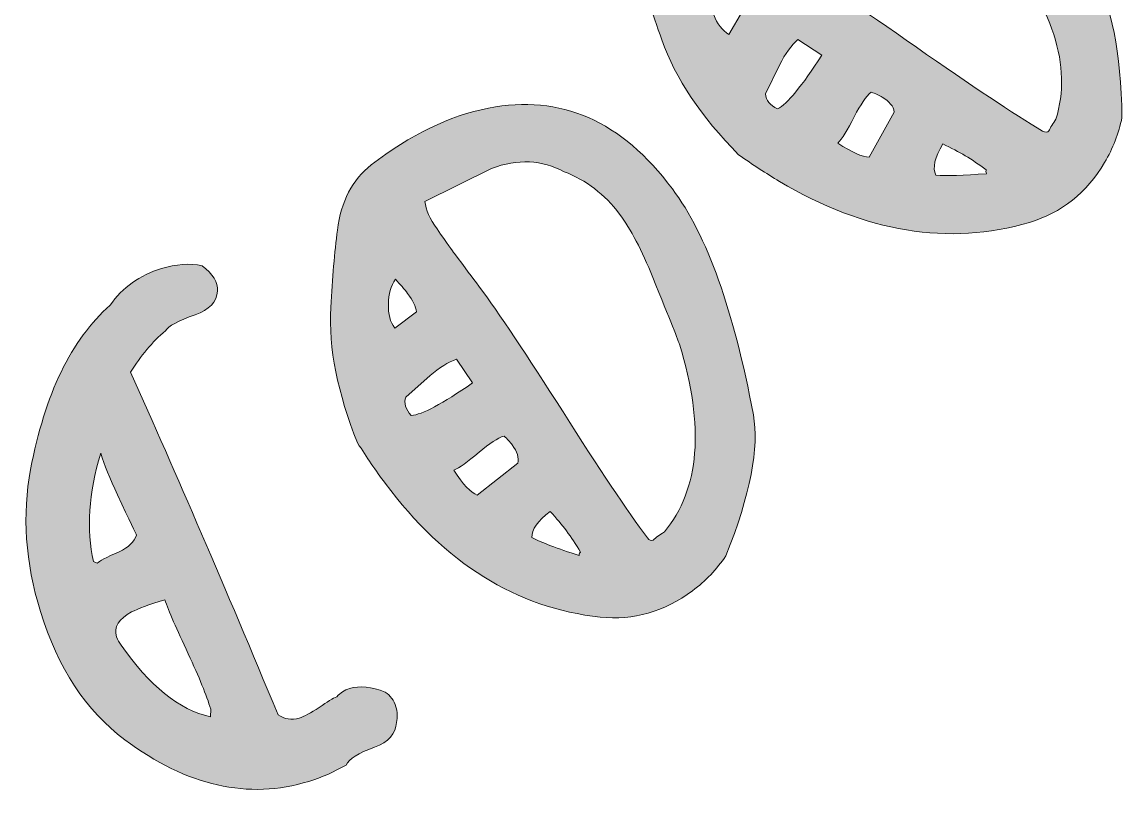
# Model space of a CAD drawing. Header units: inches. Extents: x 13.5 to 26.5, y -16.9 to -3.1.
# Drawn here: x 20.846 to 25.644, y -16.729 to -13.335 of the extents above; entities that cross this region are included whole.
import ezdxf

# ---------------------------------------------------------------- set-up
doc = ezdxf.new("R2010")
doc.units = ezdxf.units.IN
doc.header["$MEASUREMENT"] = 0
doc.layers.add('2', color=7, linetype='Continuous', lineweight=0)

# ---------------------------------------------------------------- blocks, each defined once
blk = doc.blocks.new('Block_6')
at = {"layer": '2', "true_color": 0x1b6db6, "transparency": 33554687}
h = blk.add_hatch(color=152, dxfattribs=at)
h.dxf.hatch_style = 2
edge = h.paths.add_edge_path()
edge.add_spline(control_points=[(25.0524, -13.9801), (25.0211, -13.957), (24.9904, -13.9365), (24.9604, -13.9186), (24.9321, -13.9018), (24.8994, -13.8847), (24.8625, -13.8671), (24.8272, -13.9266), (24.8171, -13.9721), (24.8323, -14.0034), (24.8798, -14.0071), (24.9532, -14.0049), (25.0526, -13.9969), (25.0505, -13.989), (25.0505, -13.9834), (25.0524, -13.9801)], knot_values=[0, 0, 0, 0, 1, 1, 1, 2, 2, 2, 3, 3, 3, 4, 4, 4, 5, 5, 5, 5], degree=3, periodic=0)
edge = h.paths.add_edge_path()
edge.add_spline(control_points=[(24.5503, -13.6413), (24.5282, -13.6595), (24.5036, -13.6952), (24.4766, -13.7483), (24.4466, -13.8065), (24.4227, -13.8449), (24.4049, -13.8634), (24.4663, -13.9043), (24.5117, -13.9246), (24.5412, -13.9242), (24.5412, -13.9242), (24.651, -13.7279), (24.651, -13.7279), (24.6474, -13.7035), (24.6299, -13.6819), (24.5982, -13.663), (24.5849, -13.6551), (24.5689, -13.6479), (24.5503, -13.6413)], knot_values=[0, 0, 0, 0, 1, 1, 1, 2, 2, 2, 3, 3, 3, 4, 4, 4, 5, 5, 5, 6, 6, 6, 6], degree=3, periodic=0)
edge = h.paths.add_edge_path()
edge.add_spline(control_points=[(24.2306, -13.4109), (24.2016, -13.437), (24.1752, -13.4738), (24.1516, -13.5212), (24.1516, -13.5212), (24.0896, -13.6484), (24.0896, -13.6484), (24.091, -13.6765), (24.1085, -13.6983), (24.1421, -13.7138), (24.1838, -13.693), (24.2481, -13.615), (24.335, -13.4799), (24.335, -13.4799), (24.2306, -13.4109), (24.2306, -13.4109)], knot_values=[0, 0, 0, 0, 1, 1, 1, 2, 2, 2, 3, 3, 3, 4, 4, 4, 5, 5, 5, 5], degree=3, periodic=0)
edge = h.paths.add_edge_path()
edge.add_spline(control_points=[(23.8502, -13.1915), (23.8435, -13.2256), (23.8479, -13.2628), (23.8634, -13.3033), (23.8788, -13.3438), (23.9007, -13.3724), (23.929, -13.3892), (23.929, -13.3892), (23.9893, -13.2876), (23.9893, -13.2876), (23.9786, -13.2678), (23.9565, -13.248), (23.9231, -13.2282), (23.9032, -13.2163), (23.8789, -13.2041), (23.8502, -13.1915)], knot_values=[0, 0, 0, 0, 1, 1, 1, 2, 2, 2, 3, 3, 3, 4, 4, 4, 5, 5, 5, 5], degree=3, periodic=0)
edge = h.paths.add_edge_path()
edge.add_spline(control_points=[(24.3495, -12.4757), (24.241, -12.4648), (24.1418, -12.5009), (24.052, -12.5838), (24.052, -12.5838), (23.8387, -12.8292), (23.8387, -12.8292), (23.8566, -12.86), (23.8883, -12.8901), (23.934, -12.9194), (23.998, -12.9597), (24.035, -12.9828), (24.045, -12.9887), (24.1099, -13.0274), (24.1608, -13.0576), (24.1974, -13.0794), (24.324, -13.1547), (24.5075, -13.2766), (24.7478, -13.4452), (24.9881, -13.6138), (25.1716, -13.7357), (25.2982, -13.811), (25.3099, -13.8179), (25.319, -13.8178), (25.3255, -13.8105), (25.3317, -13.7963), (25.342, -13.7789), (25.3564, -13.7584), (25.4278, -13.5281), (25.3433, -13.2678), (25.1032, -12.9775), (25.0985, -12.9702), (25.0256, -12.8956), (24.8844, -12.7535), (24.7945, -12.6621), (24.7145, -12.5955), (24.6445, -12.5539), (24.5512, -12.4984), (24.4529, -12.4724), (24.3495, -12.4757)], knot_values=[0, 0, 0, 0, 1, 1, 1, 2, 2, 2, 3, 3, 3, 4, 4, 4, 5, 5, 5, 6, 6, 6, 7, 7, 7, 8, 8, 8, 9, 9, 9, 10, 10, 10, 11, 11, 11, 12, 12, 12, 13, 13, 13, 13], degree=3, periodic=0)
edge = h.paths.add_edge_path()
edge.add_spline(control_points=[(24.815, -12.3635), (25.0316, -12.4923), (25.2662, -12.7503), (25.5188, -13.1374), (25.598, -13.2583), (25.6399, -13.4631), (25.6443, -13.7519), (25.63, -13.8216), (25.6047, -13.887), (25.5684, -13.9481), (25.4899, -14.0804), (25.3808, -14.1674), (25.2409, -14.2094), (24.8886, -14.313), (24.5251, -14.2533), (24.1502, -14.0305), (24.0919, -13.9958), (24.0326, -13.9572), (23.9722, -13.9145), (23.8077, -13.7475), (23.696, -13.5805), (23.6373, -13.4136), (23.5944, -13.2921), (23.5602, -13.1846), (23.5346, -13.091), (23.5014, -12.9685), (23.5105, -12.8621), (23.5617, -12.7719), (23.6682, -12.5848), (23.7942, -12.4429), (23.9396, -12.346), (24.205, -12.1685), (24.4968, -12.1743), (24.815, -12.3635)], knot_values=[0, 0, 0, 0, 1, 1, 1, 2, 2, 2, 3, 3, 3, 4, 4, 4, 5, 5, 5, 6, 6, 6, 7, 7, 7, 8, 8, 8, 9, 9, 9, 10, 10, 10, 11, 11, 11, 11], degree=3, periodic=0)
h = blk.add_hatch(color=152, dxfattribs=at)
h.dxf.hatch_style = 2
edge = h.paths.add_edge_path()
edge.add_spline(control_points=[(23.2824, -15.6473), (23.2623, -15.6139), (23.2419, -15.5832), (23.221, -15.5552), (23.2013, -15.5288), (23.1778, -15.5004), (23.1504, -15.4701), (23.0949, -15.5114), (23.0682, -15.5495), (23.0702, -15.5843), (23.1126, -15.6059), (23.1813, -15.6321), (23.2761, -15.6629), (23.2772, -15.6548), (23.2793, -15.6496), (23.2824, -15.6473)], knot_values=[0, 0, 0, 0, 1, 1, 1, 2, 2, 2, 3, 3, 3, 4, 4, 4, 5, 5, 5, 5], degree=3, periodic=0)
edge = h.paths.add_edge_path()
edge.add_spline(control_points=[(22.9487, -15.1415), (22.9213, -15.1499), (22.885, -15.1734), (22.8396, -15.2121), (22.7896, -15.2543), (22.7528, -15.2805), (22.7293, -15.2907), (22.7702, -15.3522), (22.8044, -15.3884), (22.8318, -15.3993), (22.8318, -15.3993), (23.0084, -15.2603), (23.0084, -15.2603), (23.0145, -15.2364), (23.0066, -15.2096), (22.9846, -15.1801), (22.9753, -15.1676), (22.9634, -15.1548), (22.9487, -15.1415)], knot_values=[0, 0, 0, 0, 1, 1, 1, 2, 2, 2, 3, 3, 3, 4, 4, 4, 5, 5, 5, 6, 6, 6, 6], degree=3, periodic=0)
edge = h.paths.add_edge_path()
edge.add_spline(control_points=[(23.2104, -13.9881), (23.1143, -13.9364), (23.0089, -13.9316), (22.8942, -13.9737), (22.8942, -13.9737), (22.6031, -14.1183), (22.6031, -14.1183), (22.6078, -14.1535), (22.6256, -14.1935), (22.6565, -14.2382), (22.7001, -14.2999), (22.7254, -14.3355), (22.7324, -14.3448), (22.7776, -14.4055), (22.8129, -14.4529), (22.8384, -14.4871), (22.9264, -14.6053), (23.0491, -14.7884), (23.2063, -15.0364), (23.3635, -15.2844), (23.4862, -15.4675), (23.5742, -15.5856), (23.5823, -15.5965), (23.5908, -15.5999), (23.5996, -15.5956), (23.6108, -15.5849), (23.627, -15.5729), (23.6481, -15.5595), (23.8023, -15.3742), (23.8242, -15.1014), (23.7138, -14.741), (23.7123, -14.7326), (23.6736, -14.6356), (23.5978, -14.4502), (23.5498, -14.3312), (23.5015, -14.239), (23.4528, -14.1737), (23.388, -14.0866), (23.3071, -14.0248), (23.2104, -13.9881)], knot_values=[0, 0, 0, 0, 1, 1, 1, 2, 2, 2, 3, 3, 3, 4, 4, 4, 5, 5, 5, 6, 6, 6, 7, 7, 7, 8, 8, 8, 9, 9, 9, 10, 10, 10, 11, 11, 11, 12, 12, 12, 13, 13, 13, 13], degree=3, periodic=0)
edge = h.paths.add_edge_path()
edge.add_spline(control_points=[(22.7418, -14.806), (22.7051, -14.8189), (22.6666, -14.8427), (22.6266, -14.8775), (22.6266, -14.8775), (22.5206, -14.9711), (22.5206, -14.9711), (22.5111, -14.9976), (22.5189, -15.0244), (22.544, -15.0516), (22.5904, -15.0484), (22.6797, -15.0011), (22.8118, -14.9098), (22.8118, -14.9098), (22.7418, -14.806), (22.7418, -14.806)], knot_values=[0, 0, 0, 0, 1, 1, 1, 2, 2, 2, 3, 3, 3, 4, 4, 4, 5, 5, 5, 5], degree=3, periodic=0)
edge = h.paths.add_edge_path()
edge.add_spline(control_points=[(22.4748, -14.4572), (22.4556, -14.4861), (22.4453, -14.5222), (22.4441, -14.5655), (22.4428, -14.6088), (22.452, -14.6436), (22.4717, -14.6701), (22.4717, -14.6701), (22.5664, -14.5994), (22.5664, -14.5994), (22.564, -14.577), (22.5513, -14.5502), (22.5281, -14.5191), (22.5142, -14.5004), (22.4964, -14.4799), (22.4748, -14.4572)], knot_values=[0, 0, 0, 0, 1, 1, 1, 2, 2, 2, 3, 3, 3, 4, 4, 4, 5, 5, 5, 5], degree=3, periodic=0)
edge = h.paths.add_edge_path()
edge.add_spline(control_points=[(23.6833, -14.0634), (23.8339, -14.2655), (23.9515, -14.5939), (24.0363, -15.0484), (24.0631, -15.1905), (24.0231, -15.3957), (23.9165, -15.664), (23.8765, -15.7229), (23.828, -15.7736), (23.7711, -15.8161), (23.6479, -15.908), (23.5137, -15.9465), (23.3684, -15.9315), (23.0035, -15.8918), (22.6907, -15.697), (22.43, -15.3472), (22.3895, -15.2928), (22.3495, -15.2343), (22.3101, -15.1717), (22.2223, -14.9542), (22.1832, -14.7572), (22.193, -14.5805), (22.2001, -14.4518), (22.2097, -14.3394), (22.2219, -14.2432), (22.2382, -14.1173), (22.2874, -14.0225), (22.3694, -13.9589), (22.5395, -13.8271), (22.7102, -13.7444), (22.8816, -13.7108), (23.1948, -13.6489), (23.462, -13.7664), (23.6833, -14.0634)], knot_values=[0, 0, 0, 0, 1, 1, 1, 2, 2, 2, 3, 3, 3, 4, 4, 4, 5, 5, 5, 6, 6, 6, 7, 7, 7, 8, 8, 8, 9, 9, 9, 10, 10, 10, 11, 11, 11, 11], degree=3, periodic=0)
h = blk.add_hatch(color=152, dxfattribs=at)
h.dxf.hatch_style = 2
edge = h.paths.add_edge_path()
edge.add_spline(control_points=[(21.6693, -16.3322), (21.6511, -16.2729), (21.6184, -16.1927), (21.5714, -16.0915), (21.5202, -15.9835), (21.4861, -15.9047), (21.4689, -15.8552), (21.3998, -15.8765), (21.3516, -15.8944), (21.3242, -15.9089), (21.2676, -15.9385), (21.2459, -15.9746), (21.259, -16.0173), (21.263, -16.0303), (21.2697, -16.0424), (21.2792, -16.0537), (21.4014, -16.2311), (21.5309, -16.3353), (21.6678, -16.3662), (21.6678, -16.3662), (21.6693, -16.3322), (21.6693, -16.3322)], knot_values=[0, 0, 0, 0, 1, 1, 1, 2, 2, 2, 3, 3, 3, 4, 4, 4, 5, 5, 5, 6, 6, 6, 7, 7, 7, 7], degree=3, periodic=0)
edge = h.paths.add_edge_path()
edge.add_spline(control_points=[(21.3455, -15.5735), (21.3444, -15.5699), (21.3168, -15.5114), (21.2626, -15.3982), (21.2293, -15.3273), (21.2049, -15.2668), (21.1895, -15.2168), (21.1369, -15.3913), (21.1265, -15.5487), (21.1581, -15.6892), (21.1581, -15.6892), (21.1747, -15.6962), (21.1747, -15.6962), (21.1818, -15.6879), (21.2133, -15.6711), (21.2693, -15.6458), (21.3099, -15.6272), (21.3353, -15.6031), (21.3455, -15.5735)], knot_values=[0, 0, 0, 0, 1, 1, 1, 2, 2, 2, 3, 3, 3, 4, 4, 4, 5, 5, 5, 6, 6, 6, 6], degree=3, periodic=0)
edge = h.paths.add_edge_path()
edge.add_spline(control_points=[(22.4799, -16.3907), (22.477, -16.4399), (22.4448, -16.4759), (22.3835, -16.4988), (22.3131, -16.5246), (22.2718, -16.5505), (22.2598, -16.5765), (22.2069, -16.607), (22.1529, -16.6307), (22.0978, -16.6477), (21.8336, -16.7291), (21.5658, -16.6686), (21.2945, -16.466), (21.1251, -16.3397), (21.0024, -16.1532), (20.9266, -15.9066), (20.8605, -15.6916), (20.8461, -15.4849), (20.8836, -15.2867), (20.9456, -14.9591), (21.0611, -14.7206), (21.2301, -14.5711), (21.2846, -14.4934), (21.3595, -14.4399), (21.4549, -14.4105), (21.5173, -14.3913), (21.5764, -14.3873), (21.6321, -14.3985), (21.6794, -14.4347), (21.7017, -14.4714), (21.6991, -14.5087), (21.6957, -14.5565), (21.6631, -14.5909), (21.6013, -14.612), (21.5272, -14.6389), (21.4842, -14.6623), (21.4722, -14.6822), (21.4147, -14.7305), (21.364, -14.7908), (21.32, -14.8633), (21.5179, -15.3044), (21.7324, -15.8024), (21.9633, -16.3573), (21.9915, -16.377), (22.0221, -16.3818), (22.0551, -16.3716), (22.0772, -16.3648), (22.106, -16.3494), (22.1418, -16.3252), (22.1775, -16.301), (22.2034, -16.2854), (22.2193, -16.2784), (22.2343, -16.2617), (22.2528, -16.2499), (22.2748, -16.2431), (22.3188, -16.2295), (22.3706, -16.2347), (22.4302, -16.2585), (22.4529, -16.2736), (22.4685, -16.2949), (22.477, -16.3224), (22.4838, -16.3444), (22.4847, -16.3672), (22.4799, -16.3907)], knot_values=[0, 0, 0, 0, 1, 1, 1, 2, 2, 2, 3, 3, 3, 4, 4, 4, 5, 5, 5, 6, 6, 6, 7, 7, 7, 8, 8, 8, 9, 9, 9, 10, 10, 10, 11, 11, 11, 12, 12, 12, 13, 13, 13, 14, 14, 14, 15, 15, 15, 16, 16, 16, 17, 17, 17, 18, 18, 18, 19, 19, 19, 20, 20, 20, 21, 21, 21, 21], degree=3, periodic=0)
at = {"layer": '2'}
for points, knots in [([(24.815, -12.3635), (25.0316, -12.4923), (25.2662, -12.7503), (25.5188, -13.1374), (25.598, -13.2583), (25.6399, -13.4631), (25.6443, -13.7519), (25.63, -13.8216), (25.6047, -13.887), (25.5684, -13.9481), (25.4899, -14.0804), (25.3808, -14.1674), (25.2409, -14.2094), (24.8886, -14.313), (24.5251, -14.2533), (24.1502, -14.0305), (24.0919, -13.9958), (24.0326, -13.9572), (23.9722, -13.9145), (23.8077, -13.7475), (23.696, -13.5805), (23.6373, -13.4136), (23.5944, -13.2921), (23.5602, -13.1846), (23.5346, -13.091), (23.5014, -12.9685), (23.5105, -12.8621), (23.5617, -12.7719), (23.6682, -12.5848), (23.7942, -12.4429), (23.9396, -12.346), (24.205, -12.1685), (24.4968, -12.1743), (24.815, -12.3635)], [0, 0, 0, 0, 1, 1, 1, 2, 2, 2, 3, 3, 3, 4, 4, 4, 5, 5, 5, 6, 6, 6, 7, 7, 7, 8, 8, 8, 9, 9, 9, 10, 10, 10, 11, 11, 11, 11]), ([(24.3495, -12.4757), (24.241, -12.4648), (24.1418, -12.5009), (24.052, -12.5838), (24.052, -12.5838), (23.8387, -12.8292), (23.8387, -12.8292), (23.8566, -12.86), (23.8883, -12.8901), (23.934, -12.9194), (23.998, -12.9597), (24.035, -12.9828), (24.045, -12.9887), (24.1099, -13.0274), (24.1608, -13.0576), (24.1974, -13.0794), (24.324, -13.1547), (24.5075, -13.2766), (24.7478, -13.4452), (24.9881, -13.6138), (25.1716, -13.7357), (25.2982, -13.811), (25.3099, -13.8179), (25.319, -13.8178), (25.3255, -13.8105), (25.3317, -13.7963), (25.342, -13.7789), (25.3564, -13.7584), (25.4278, -13.5281), (25.3433, -13.2678), (25.1032, -12.9775), (25.0985, -12.9702), (25.0256, -12.8956), (24.8844, -12.7535), (24.7945, -12.6621), (24.7145, -12.5955), (24.6445, -12.5539), (24.5512, -12.4984), (24.4529, -12.4724), (24.3495, -12.4757)], [0, 0, 0, 0, 1, 1, 1, 2, 2, 2, 3, 3, 3, 4, 4, 4, 5, 5, 5, 6, 6, 6, 7, 7, 7, 8, 8, 8, 9, 9, 9, 10, 10, 10, 11, 11, 11, 12, 12, 12, 13, 13, 13, 13]), ([(23.8502, -13.1915), (23.8435, -13.2256), (23.8479, -13.2628), (23.8634, -13.3033), (23.8788, -13.3438), (23.9007, -13.3724), (23.929, -13.3892), (23.929, -13.3892), (23.9893, -13.2876), (23.9893, -13.2876), (23.9786, -13.2678), (23.9565, -13.248), (23.9231, -13.2282), (23.9032, -13.2163), (23.8789, -13.2041), (23.8502, -13.1915)], [0, 0, 0, 0, 1, 1, 1, 2, 2, 2, 3, 3, 3, 4, 4, 4, 5, 5, 5, 5]), ([(24.2306, -13.4109), (24.2016, -13.437), (24.1752, -13.4738), (24.1516, -13.5212), (24.1516, -13.5212), (24.0896, -13.6484), (24.0896, -13.6484), (24.091, -13.6765), (24.1085, -13.6983), (24.1421, -13.7138), (24.1838, -13.693), (24.2481, -13.615), (24.335, -13.4799), (24.335, -13.4799), (24.2306, -13.4109), (24.2306, -13.4109)], [0, 0, 0, 0, 1, 1, 1, 2, 2, 2, 3, 3, 3, 4, 4, 4, 5, 5, 5, 5]), ([(23.6833, -14.0634), (23.8339, -14.2655), (23.9515, -14.5939), (24.0363, -15.0484), (24.0631, -15.1905), (24.0231, -15.3957), (23.9165, -15.664), (23.8765, -15.7229), (23.828, -15.7736), (23.7711, -15.8161), (23.6479, -15.908), (23.5137, -15.9465), (23.3684, -15.9315), (23.0035, -15.8918), (22.6907, -15.697), (22.43, -15.3472), (22.3895, -15.2928), (22.3495, -15.2343), (22.3101, -15.1717), (22.2223, -14.9542), (22.1832, -14.7572), (22.193, -14.5805), (22.2001, -14.4518), (22.2097, -14.3394), (22.2219, -14.2432), (22.2382, -14.1173), (22.2874, -14.0225), (22.3694, -13.9589), (22.5395, -13.8271), (22.7102, -13.7444), (22.8816, -13.7108), (23.1948, -13.6489), (23.462, -13.7664), (23.6833, -14.0634)], [0, 0, 0, 0, 1, 1, 1, 2, 2, 2, 3, 3, 3, 4, 4, 4, 5, 5, 5, 6, 6, 6, 7, 7, 7, 8, 8, 8, 9, 9, 9, 10, 10, 10, 11, 11, 11, 11]), ([(24.5503, -13.6413), (24.5282, -13.6595), (24.5036, -13.6952), (24.4766, -13.7483), (24.4466, -13.8065), (24.4227, -13.8449), (24.4049, -13.8634), (24.4663, -13.9043), (24.5117, -13.9246), (24.5412, -13.9242), (24.5412, -13.9242), (24.651, -13.7279), (24.651, -13.7279), (24.6474, -13.7035), (24.6299, -13.6819), (24.5982, -13.663), (24.5849, -13.6551), (24.5689, -13.6479), (24.5503, -13.6413)], [0, 0, 0, 0, 1, 1, 1, 2, 2, 2, 3, 3, 3, 4, 4, 4, 5, 5, 5, 6, 6, 6, 6]), ([(25.0524, -13.9801), (25.0211, -13.957), (24.9904, -13.9365), (24.9604, -13.9186), (24.9321, -13.9018), (24.8994, -13.8847), (24.8625, -13.8671), (24.8272, -13.9266), (24.8171, -13.9721), (24.8323, -14.0034), (24.8798, -14.0071), (24.9532, -14.0049), (25.0526, -13.9969), (25.0505, -13.989), (25.0505, -13.9834), (25.0524, -13.9801)], [0, 0, 0, 0, 1, 1, 1, 2, 2, 2, 3, 3, 3, 4, 4, 4, 5, 5, 5, 5]), ([(23.2104, -13.9881), (23.1143, -13.9364), (23.0089, -13.9316), (22.8942, -13.9737), (22.8942, -13.9737), (22.6031, -14.1183), (22.6031, -14.1183), (22.6078, -14.1535), (22.6256, -14.1935), (22.6565, -14.2382), (22.7001, -14.2999), (22.7254, -14.3355), (22.7324, -14.3448), (22.7776, -14.4055), (22.8129, -14.4529), (22.8384, -14.4871), (22.9264, -14.6053), (23.0491, -14.7884), (23.2063, -15.0364), (23.3635, -15.2844), (23.4862, -15.4675), (23.5742, -15.5856), (23.5823, -15.5965), (23.5908, -15.5999), (23.5996, -15.5956), (23.6108, -15.5849), (23.627, -15.5729), (23.6481, -15.5595), (23.8023, -15.3742), (23.8242, -15.1014), (23.7138, -14.741), (23.7123, -14.7326), (23.6736, -14.6356), (23.5978, -14.4502), (23.5498, -14.3312), (23.5015, -14.239), (23.4528, -14.1737), (23.388, -14.0866), (23.3071, -14.0248), (23.2104, -13.9881)], [0, 0, 0, 0, 1, 1, 1, 2, 2, 2, 3, 3, 3, 4, 4, 4, 5, 5, 5, 6, 6, 6, 7, 7, 7, 8, 8, 8, 9, 9, 9, 10, 10, 10, 11, 11, 11, 12, 12, 12, 13, 13, 13, 13]), ([(22.4799, -16.3907), (22.477, -16.4399), (22.4448, -16.4759), (22.3835, -16.4988), (22.3131, -16.5246), (22.2718, -16.5505), (22.2598, -16.5765), (22.2069, -16.607), (22.1529, -16.6307), (22.0978, -16.6477), (21.8336, -16.7291), (21.5658, -16.6686), (21.2945, -16.466), (21.1251, -16.3397), (21.0024, -16.1532), (20.9266, -15.9066), (20.8605, -15.6916), (20.8461, -15.4849), (20.8836, -15.2867), (20.9456, -14.9591), (21.0611, -14.7206), (21.2301, -14.5711), (21.2846, -14.4934), (21.3595, -14.4399), (21.4549, -14.4105), (21.5173, -14.3913), (21.5764, -14.3873), (21.6321, -14.3985), (21.6794, -14.4347), (21.7017, -14.4714), (21.6991, -14.5087), (21.6957, -14.5565), (21.6631, -14.5909), (21.6013, -14.612), (21.5272, -14.6389), (21.4842, -14.6623), (21.4722, -14.6822), (21.4147, -14.7305), (21.364, -14.7908), (21.32, -14.8633), (21.5179, -15.3044), (21.7324, -15.8024), (21.9633, -16.3573), (21.9915, -16.377), (22.0221, -16.3818), (22.0551, -16.3716), (22.0772, -16.3648), (22.106, -16.3494), (22.1418, -16.3252), (22.1775, -16.301), (22.2034, -16.2854), (22.2193, -16.2784), (22.2343, -16.2617), (22.2528, -16.2499), (22.2748, -16.2431), (22.3188, -16.2295), (22.3706, -16.2347), (22.4302, -16.2585), (22.4529, -16.2736), (22.4685, -16.2949), (22.477, -16.3224), (22.4838, -16.3444), (22.4847, -16.3672), (22.4799, -16.3907)], [0, 0, 0, 0, 1, 1, 1, 2, 2, 2, 3, 3, 3, 4, 4, 4, 5, 5, 5, 6, 6, 6, 7, 7, 7, 8, 8, 8, 9, 9, 9, 10, 10, 10, 11, 11, 11, 12, 12, 12, 13, 13, 13, 14, 14, 14, 15, 15, 15, 16, 16, 16, 17, 17, 17, 18, 18, 18, 19, 19, 19, 20, 20, 20, 21, 21, 21, 21]), ([(22.4748, -14.4572), (22.4556, -14.4861), (22.4453, -14.5222), (22.4441, -14.5655), (22.4428, -14.6088), (22.452, -14.6436), (22.4717, -14.6701), (22.4717, -14.6701), (22.5664, -14.5994), (22.5664, -14.5994), (22.564, -14.577), (22.5513, -14.5502), (22.5281, -14.5191), (22.5142, -14.5004), (22.4964, -14.4799), (22.4748, -14.4572)], [0, 0, 0, 0, 1, 1, 1, 2, 2, 2, 3, 3, 3, 4, 4, 4, 5, 5, 5, 5]), ([(22.7418, -14.806), (22.7051, -14.8189), (22.6666, -14.8427), (22.6266, -14.8775), (22.6266, -14.8775), (22.5206, -14.9711), (22.5206, -14.9711), (22.5111, -14.9976), (22.5189, -15.0244), (22.544, -15.0516), (22.5904, -15.0484), (22.6797, -15.0011), (22.8118, -14.9098), (22.8118, -14.9098), (22.7418, -14.806), (22.7418, -14.806)], [0, 0, 0, 0, 1, 1, 1, 2, 2, 2, 3, 3, 3, 4, 4, 4, 5, 5, 5, 5]), ([(22.9487, -15.1415), (22.9213, -15.1499), (22.885, -15.1734), (22.8396, -15.2121), (22.7896, -15.2543), (22.7528, -15.2805), (22.7293, -15.2907), (22.7702, -15.3522), (22.8044, -15.3884), (22.8318, -15.3993), (22.8318, -15.3993), (23.0084, -15.2603), (23.0084, -15.2603), (23.0145, -15.2364), (23.0066, -15.2096), (22.9846, -15.1801), (22.9753, -15.1676), (22.9634, -15.1548), (22.9487, -15.1415)], [0, 0, 0, 0, 1, 1, 1, 2, 2, 2, 3, 3, 3, 4, 4, 4, 5, 5, 5, 6, 6, 6, 6]), ([(21.3455, -15.5735), (21.3444, -15.5699), (21.3168, -15.5114), (21.2626, -15.3982), (21.2293, -15.3273), (21.2049, -15.2668), (21.1895, -15.2168), (21.1369, -15.3913), (21.1265, -15.5487), (21.1581, -15.6892), (21.1581, -15.6892), (21.1747, -15.6962), (21.1747, -15.6962), (21.1818, -15.6879), (21.2133, -15.6711), (21.2693, -15.6458), (21.3099, -15.6272), (21.3353, -15.6031), (21.3455, -15.5735)], [0, 0, 0, 0, 1, 1, 1, 2, 2, 2, 3, 3, 3, 4, 4, 4, 5, 5, 5, 6, 6, 6, 6]), ([(23.2824, -15.6473), (23.2623, -15.6139), (23.2419, -15.5832), (23.221, -15.5552), (23.2013, -15.5288), (23.1778, -15.5004), (23.1504, -15.4701), (23.0949, -15.5114), (23.0682, -15.5495), (23.0702, -15.5843), (23.1126, -15.6059), (23.1813, -15.6321), (23.2761, -15.6629), (23.2772, -15.6548), (23.2793, -15.6496), (23.2824, -15.6473)], [0, 0, 0, 0, 1, 1, 1, 2, 2, 2, 3, 3, 3, 4, 4, 4, 5, 5, 5, 5]), ([(21.6693, -16.3322), (21.6511, -16.2729), (21.6184, -16.1927), (21.5714, -16.0915), (21.5202, -15.9835), (21.4861, -15.9047), (21.4689, -15.8552), (21.3998, -15.8765), (21.3516, -15.8944), (21.3242, -15.9089), (21.2676, -15.9385), (21.2459, -15.9746), (21.259, -16.0173), (21.263, -16.0303), (21.2697, -16.0424), (21.2792, -16.0537), (21.4014, -16.2311), (21.5309, -16.3353), (21.6678, -16.3662), (21.6678, -16.3662), (21.6693, -16.3322), (21.6693, -16.3322)], [0, 0, 0, 0, 1, 1, 1, 2, 2, 2, 3, 3, 3, 4, 4, 4, 5, 5, 5, 6, 6, 6, 7, 7, 7, 7])]:
    blk.add_open_spline(points, degree=3, knots=knots, dxfattribs=at)
blk = doc.blocks.new('Block_4')
at = {"layer": '2'}
blk.add_blockref('Block_6', (0, 0), dxfattribs=at)
blk = doc.blocks.new('Block_0')
at = {"layer": '2'}
blk.add_blockref('Block_4', (0, 0), dxfattribs=at)

msp = doc.modelspace()

# ---------------------------------------------------------------- block references
at = {"layer": '2'}
msp.add_blockref('Block_0', (0, 0), dxfattribs=at)

doc.saveas('drawing.dxf')
